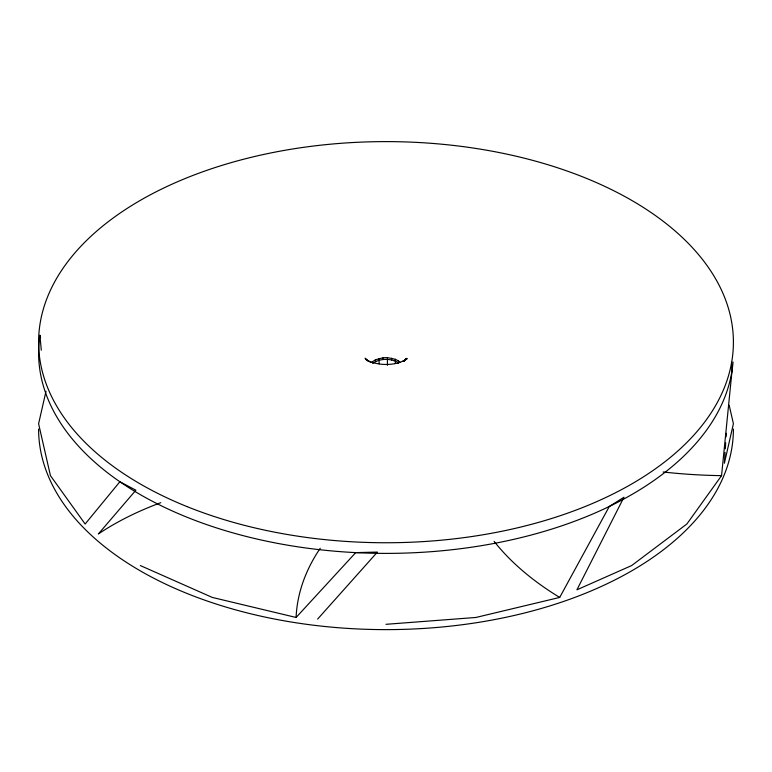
<?xml version="1.0" encoding="UTF-8"?>
<svg xmlns="http://www.w3.org/2000/svg" width="772" height="772" viewBox="0 0 772 772"><rect width="100%" height="100%" fill="white"/><g stroke="black" fill="none" stroke-linecap="round" stroke-linejoin="round"><path stroke-width="1.16" d="M387.428 357.629L395.38 359.298L398.526 360.968L398.477 362.734C390.738 358.131 380.094 358.16 372.664 363.38L372.606 361.624L375.491 359.8L383.163 357.735L387.428 357.629L387.419 365.32M391.568 359.945L391.597 358.16M395.38 359.298L395.341 363.438M725.082 452.431L724.397 463.219L733.4 423.731L729.193 405.281M725.313 448.841L725.699 442.848M726.076 436.855L726.307 433.266M386 624.307L475.909 617.465L559.7 597.432L609.301 506.471L623.969 497.226L576.925 589.798L631.65 565.558L686.858 524.014L721.559 475.648L732.078 370.299L731.48 362.329M46.011 391.221L38.6 423.731L50.441 475.648L85.142 524.014L119.872 481.747L135.882 490.21L98.362 533.963A287.145 165.777 0 0 1 160.788 502.678M404.489 360.9L406.506 358.314L403.872 361.228L407.22 358.555L402.656 361.431L403.659 360.939L397.609 363.158M317.61 619.105L377.411 552.077L355.718 552.627L296.091 617.465L212.3 597.432L140.35 565.558M398.313 362.927C388.76 365.32 379.206 365.011 369.286 361.46L371.139 362.222L366.16 359.588L368.321 361.151L365.088 358.218L366.227 359.327M398.526 360.968L400.06 362.358M733.033 362.02A347.4 200.566 0 0 1 362.888 552.945A347.4 200.566 0 0 1 39.922 335.337L40.578 337.625M41.302 350.208L39.922 335.337M375.491 359.8L375.53 361.576M379.091 358.478L379.12 363.805M383.163 357.735L383.173 359.52M559.7 597.432A354.058 204.416 0 0 1 494.119 541.375M721.559 475.648A354.058 204.416 0 0 1 663.119 471.981M296.091 617.465A354.058 204.416 0 0 1 320.226 548.255M733.4 429.049A347.4 200.566 0 0 1 386 629.624A347.4 200.566 0 0 1 38.6 429.049M186.737 506.48A347.4 200.566 0 0 0 732.078 359.665A347.4 200.566 0 0 0 239.185 160.402A347.4 200.566 0 0 0 186.737 506.48"/></g></svg>
